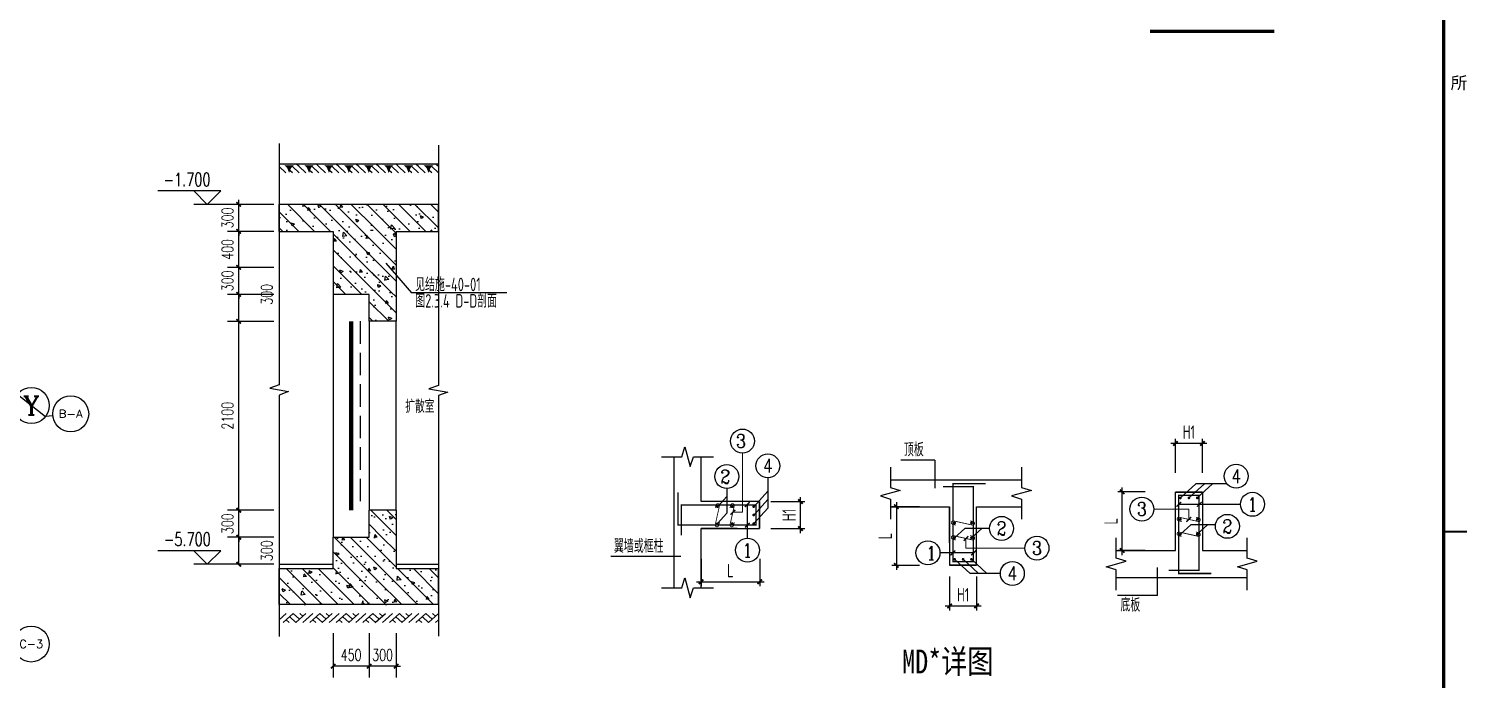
# Model space of a CAD drawing. Extents: x 37906 to 290206, y -18154 to 41246.
# Drawn here: x 186570 to 202470, y 23562 to 30798 of the extents above; entities that cross this region are included whole.
import ezdxf
from ezdxf.enums import TextEntityAlignment as Align

# ---------------------------------------------------------------- set-up
doc = ezdxf.new("R2010")
doc.units = 0
doc.header["$LTSCALE"] = 1000
doc.header["$MEASUREMENT"] = 0
doc.linetypes.add('__DASH', pattern=[0.35, 0.25, -0.1])
doc.linetypes.add('DASH', pattern=[0.35, 0.25, -0.1])
for name, color, linetype, lineweight in [('3E柱编号', 7, 'Continuous', 13), ('REINL', 1, 'Continuous', 0), ('RF-WZ', 110, 'Continuous', 0)]:
    doc.layers.add(name, color=color, linetype=linetype, lineweight=lineweight)
for name, color, linetype in [('AXIS', 3, 'Continuous'), ('AXIS_TEXT', 7, 'Continuous'), ('DIM', 3, 'Continuous'), ('DIM_SYMB', 3, 'Continuous'), ('ECA_TK', 7, 'Continuous'), ('PUB_DIM', 3, 'Continuous'), ('PUB_HATCH', 8, 'Continuous'), ('PUB_TEXT', 7, 'Continuous'), ('REIN', 1, 'Continuous'), ('RF-M', 7, 'Continuous'), ('RF-QT', 30, 'Continuous'), ('RF-TC', 8, 'Continuous'), ('SURFACE', 6, 'Continuous'), ('TEXT', 7, 'Continuous'), ('tk', 7, 'Continuous'), ('WALL', 9, 'Continuous'), ('可见线', 7, 'Continuous')]:
    doc.layers.add(name, color=color, linetype=linetype)
doc.styles.add('_TCH_AXIS', font='COMPLEX', dxfattribs={"bigfont": 'GBCBIG'})
doc.styles.add('_TCH_DIM', font='SIMPLEX', dxfattribs={"bigfont": 'GBCBIG'})
doc.styles.add('_TCH_DIM_T3', font='SIMPLEX', dxfattribs={"width": 0.705882, "bigfont": 'GBCBIG'})
doc.styles.add('COMPLEX', font='COMPLEX.shx', dxfattribs={"width": 0.65})
doc.styles.add('KING-1', font='GBENOR', dxfattribs={"bigfont": 'GBCBIG'})
doc.styles.add('SUNTXT', font='', dxfattribs={"width": 0.8, "height": 3})
doc.styles.add('TSSD_Dimension', font='tssdeng.shx', dxfattribs={"width": 0.7, "bigfont": 'hztxt.shx'})
doc.styles.add('TSSD_Label', font='tssdeng2.shx', dxfattribs={"width": 0.7, "bigfont": 'tssdchn.shx'})
doc.styles.add('TSSD_Rein', font='tssdeng2.shx', dxfattribs={"width": 0.7, "bigfont": 'tssdchn.shx'})
doc.styles.add('TYDG_01', font='', dxfattribs={"width": 0.8})
doc.styles.get('SUNTXT').set_extended_font_data('SimSun')
doc.styles.get('TYDG_01').set_extended_font_data('SimSun')
doc.dimstyles.new('_TCH_ARCH&&50', dxfattribs={"dimtxt": 127.5, "dimasz": 50, "dimexe": 125, "dimexo": 150, "dimgap": 61.25, "dimtad": 1, "dimdec": 0, "dimrnd": 5, "dimzin": 0, "dimdsep": 46, "dimtxsty": '_TCH_DIM_T3', "dimblk": 'ARCHTICK', "dimcen": 0.09, "dimclrt": 7, "dimazin": 2, "dimtfac": 1, "dimtdec": 0, "dimtix": 1, "dimtmove": 2, "dimatfit": 3, "dimfxl": 1, "dimtolj": 1, "dimtzin": 0, "dimarcsym": 0})
doc.dimstyles.new('TSSD_50_50', dxfattribs={"dimtxt": 150, "dimasz": 50, "dimexe": 50, "dimexo": 125, "dimgap": 50, "dimtad": 1, "dimdec": 0, "dimzin": 0, "dimdsep": 46, "dimtxsty": 'TSSD_Dimension', "dimblk": 'ARCHTICK', "dimblk1": 'ARCHTICK', "dimblk2": 'ARCHTICK', "dimcen": 0, "dimdle": 50, "dimclrt": 7, "dimadec": 0, "dimazin": 0, "dimtfac": 1, "dimtdec": 0, "dimtix": 1, "dimtmove": 2, "dimatfit": 3, "dimfxl": 1, "dimtolj": 1, "dimtzin": 0, "dimarcsym": 0})
pattern_1 = [(135, (2044702.14, -37604.78), (88.388348, 88.388348), []), (130, (2044702.14, -37604.78), (-358.63009, -31.376067), [37.5, -412.5]), (185, (2044702.14, -37604.8), (69.37567, 376.09607), [30, -330]), (79.5486, (2044672.26, -37607.4), (-289.25469, 344.71977), [31.870095, -350.571056]), (133.8158, (2044702.14, -37504.8), (-533.62052, -82.75951), [56.25, -618.75]), (83.3644, (2044657.7, -37511.7), (-467.33135, 487.05894), [47.80514, -525.8565]), (188.8158, (2044702.14, -37504.8), (-467.33097, 487.0593), [45, -495]), (159, (2044652.14, -37529.78), (-298.453526, -201.309445), [37.5, -412.5]), (214, (2044652.14, -37529.8), (-121.657666, 362.57502), [30, -330]), (108.5486, (2044627.27, -37546.56), (-420.111314, 161.26525), [31.870095, -350.571056]), (142.5, (2044702.14, -37604.78), (-6.079928, 166.446927), [0, -326, 0, -335, 0, -331.25]), (172.5, (2044702.14, -37604.78), (-131.534769, 197.205856), [0, -191, 0, -318.5, 0, -126.25]), (212.5, (2044813.64, -37604.78), (-266.911218, -11.277436), [0, -125, 0, -390, 0, -517.5]), (222.5, (2044863.64, -37604.78), (-291.593085, 50.05249), [0, -162.5, 0, -259, 0, -367.5])]

# ---------------------------------------------------------------- blocks, each defined once
blk = doc.blocks.new('10B_A1E图框')
blk.add_line((765, 184), (765, 584))
blk.add_line((765, 184), (765, 584))
blk.add_line((765, 184), (765, 584))
at = {"layer": 'ECA_TK'}
for points, const_width in [([(765, 10), (765, 584)], 0.8), ([(765, 273.16), (831, 273.16)], 0.5)]:
    blk.add_lwpolyline(points, dxfattribs=dict(at, const_width=const_width))
at = {"layer": 'ECA_TK', "style": 'SUNTXT'}
blk.add_text('所有设计变更须征得设计师同意。', height=2.73, dxfattribs=at).set_placement((766.54, 371.62))
blk = doc.blocks.new('_ArchTick')
at = {"color": 0, "linetype": 'ByBlock', "const_width": 0.4}
blk.add_lwpolyline([(-0.5, -0.5), (0.5, 0.5)], dxfattribs=at)
blk = doc.blocks.new('*D218')
at = {"layer": 'Defpoints', "color": 0, "linetype": 'ByBlock'}
for p in [(188907, 28843), (189446, 28843), (189446, 28543)]:
    blk.add_point(p, dxfattribs=at)
at = {"layer": 'PUB_DIM', "color": 0, "linetype": 'ByBlock', "lineweight": -2}
for p, q in [((189296, 28843), (188782, 28843)), ((188907, 28843), (188907, 28893)), ((188907, 28543), (188907, 28843)), ((189296, 28543), (188782, 28543)), ((188907, 28543), (188907, 28493))]:
    blk.add_line(p, q, dxfattribs=at)
at = {"layer": 'PUB_DIM', "color": 0, "linetype": 'ByBlock', "lineweight": -2, "xscale": 50, "yscale": 50, "zscale": 50}
for p, rotation in [((188907, 28843), 270), ((188907, 28543), 90)]:
    blk.add_blockref('_ArchTick', p, dxfattribs=dict(at, rotation=rotation))
at = {"layer": 'PUB_DIM', "color": 7, "linetype": 'ByBlock', "insert": (188782, 28693), "char_height": 127.5, "attachment_point": 5, "rotation": 90, "style": '_TCH_DIM_T3'}
blk.add_mtext('\\A1;300', dxfattribs=at)
blk = doc.blocks.new('*D219')
at = {"layer": 'Defpoints', "color": 0, "linetype": 'ByBlock'}
for p in [(188907, 28543), (189446, 28543), (189446, 28143)]:
    blk.add_point(p, dxfattribs=at)
at = {"layer": 'PUB_DIM', "color": 0, "linetype": 'ByBlock', "lineweight": -2}
for p, q in [((189296, 28543), (188782, 28543)), ((188907, 28143), (188907, 28543)), ((189296, 28143), (188782, 28143))]:
    blk.add_line(p, q, dxfattribs=at)
at = {"layer": 'PUB_DIM', "color": 0, "linetype": 'ByBlock', "lineweight": -2, "xscale": 50, "yscale": 50, "zscale": 50}
for p, rotation in [((188907, 28543), 90), ((188907, 28143), 270)]:
    blk.add_blockref('_ArchTick', p, dxfattribs=dict(at, rotation=rotation))
at = {"layer": 'PUB_DIM', "color": 7, "linetype": 'ByBlock', "insert": (188782, 28343), "char_height": 127.5, "attachment_point": 5, "rotation": 90, "style": '_TCH_DIM_T3'}
blk.add_mtext('\\A1;400', dxfattribs=at)
blk = doc.blocks.new('*D220')
at = {"layer": 'Defpoints', "color": 0, "linetype": 'ByBlock'}
for p in [(188907, 28143), (189446, 28143), (189446, 27843)]:
    blk.add_point(p, dxfattribs=at)
at = {"layer": 'PUB_DIM', "color": 0, "linetype": 'ByBlock', "lineweight": -2}
for p, q in [((189296, 28143), (188782, 28143)), ((188907, 28143), (188907, 28193)), ((188907, 27843), (188907, 28143)), ((189296, 27843), (188782, 27843)), ((188907, 27843), (188907, 27793))]:
    blk.add_line(p, q, dxfattribs=at)
at = {"layer": 'PUB_DIM', "color": 0, "linetype": 'ByBlock', "lineweight": -2, "xscale": 50, "yscale": 50, "zscale": 50}
for p, rotation in [((188907, 28143), 270), ((188907, 27843), 90)]:
    blk.add_blockref('_ArchTick', p, dxfattribs=dict(at, rotation=rotation))
at = {"layer": 'PUB_DIM', "color": 7, "linetype": 'ByBlock', "insert": (188782, 27993), "char_height": 127.5, "attachment_point": 5, "rotation": 90, "style": '_TCH_DIM_T3'}
blk.add_mtext('\\A1;300', dxfattribs=at)
blk = doc.blocks.new('*D221')
at = {"layer": 'Defpoints', "color": 0, "linetype": 'ByBlock'}
for p in [(188907, 27843), (189446, 27843), (189446, 27543)]:
    blk.add_point(p, dxfattribs=at)
at = {"layer": 'PUB_DIM', "color": 0, "linetype": 'ByBlock', "lineweight": -2}
for p, q in [((189296, 27843), (188782, 27843)), ((188907, 27543), (188907, 27843)), ((189296, 27543), (188782, 27543))]:
    blk.add_line(p, q, dxfattribs=at)
at = {"layer": 'PUB_DIM', "color": 0, "linetype": 'ByBlock', "lineweight": -2, "xscale": 50, "yscale": 50, "zscale": 50}
for p, rotation in [((188907, 27843), 90), ((188907, 27543), 270)]:
    blk.add_blockref('_ArchTick', p, dxfattribs=dict(at, rotation=rotation))
at = {"layer": 'PUB_DIM', "color": 7, "linetype": 'ByBlock', "insert": (189219, 27843), "char_height": 127.5, "attachment_point": 5, "rotation": 90, "style": '_TCH_DIM_T3'}
blk.add_mtext('\\A1;300', dxfattribs=at)
blk = doc.blocks.new('*D222')
at = {"layer": 'Defpoints', "color": 0, "linetype": 'ByBlock'}
for p in [(188907, 27543), (189446, 27543), (189446, 25443)]:
    blk.add_point(p, dxfattribs=at)
at = {"layer": 'PUB_DIM', "color": 0, "linetype": 'ByBlock', "lineweight": -2}
for p, q in [((189296, 27543), (188782, 27543)), ((188907, 25443), (188907, 27543)), ((189296, 25443), (188782, 25443))]:
    blk.add_line(p, q, dxfattribs=at)
at = {"layer": 'PUB_DIM', "color": 0, "linetype": 'ByBlock', "lineweight": -2, "xscale": 50, "yscale": 50, "zscale": 50}
for p, rotation in [((188907, 27543), 90), ((188907, 25443), 270)]:
    blk.add_blockref('_ArchTick', p, dxfattribs=dict(at, rotation=rotation))
at = {"layer": 'PUB_DIM', "color": 7, "linetype": 'ByBlock', "insert": (188782, 26493), "char_height": 127.5, "attachment_point": 5, "rotation": 90, "style": '_TCH_DIM_T3'}
blk.add_mtext('\\A1;2100', dxfattribs=at)
blk = doc.blocks.new('*D223')
at = {"layer": 'Defpoints', "color": 0, "linetype": 'ByBlock'}
for p in [(188907, 25443), (189446, 25443), (189446, 25143)]:
    blk.add_point(p, dxfattribs=at)
at = {"layer": 'PUB_DIM', "color": 0, "linetype": 'ByBlock', "lineweight": -2}
for p, q in [((189296, 25443), (188782, 25443)), ((188907, 25443), (188907, 25493)), ((188907, 25143), (188907, 25443)), ((189296, 25143), (188782, 25143)), ((188907, 25143), (188907, 25093))]:
    blk.add_line(p, q, dxfattribs=at)
at = {"layer": 'PUB_DIM', "color": 0, "linetype": 'ByBlock', "lineweight": -2, "xscale": 50, "yscale": 50, "zscale": 50}
for p, rotation in [((188907, 25443), 270), ((188907, 25143), 90)]:
    blk.add_blockref('_ArchTick', p, dxfattribs=dict(at, rotation=rotation))
at = {"layer": 'PUB_DIM', "color": 7, "linetype": 'ByBlock', "insert": (188782, 25293), "char_height": 127.5, "attachment_point": 5, "rotation": 90, "style": '_TCH_DIM_T3'}
blk.add_mtext('\\A1;300', dxfattribs=at)
blk = doc.blocks.new('*D224')
at = {"layer": 'Defpoints', "color": 0, "linetype": 'ByBlock'}
for p in [(188907, 25143), (189446, 25143), (189446, 24843)]:
    blk.add_point(p, dxfattribs=at)
at = {"layer": 'PUB_DIM', "color": 0, "linetype": 'ByBlock', "lineweight": -2}
for p, q in [((189296, 25143), (188782, 25143)), ((188907, 24843), (188907, 25143)), ((189296, 24843), (188782, 24843))]:
    blk.add_line(p, q, dxfattribs=at)
at = {"layer": 'PUB_DIM', "color": 0, "linetype": 'ByBlock', "lineweight": -2, "xscale": 50, "yscale": 50, "zscale": 50}
for p, rotation in [((188907, 25143), 90), ((188907, 24843), 270)]:
    blk.add_blockref('_ArchTick', p, dxfattribs=dict(at, rotation=rotation))
at = {"layer": 'PUB_DIM', "color": 7, "linetype": 'ByBlock', "insert": (189219, 24993), "char_height": 127.5, "attachment_point": 5, "rotation": 90, "style": '_TCH_DIM_T3'}
blk.add_mtext('\\A1;300', dxfattribs=at)
blk = doc.blocks.new('*D225')
at = {"layer": 'Defpoints', "color": 0}
for p in [(189957, 24227), (190357, 24227), (189957, 23709)]:
    blk.add_point(p, dxfattribs=at)
at = {"layer": 'PUB_DIM', "color": 0, "lineweight": -2}
for p, q in [((189957, 24077), (189957, 23584)), ((190357, 24077), (190357, 23584)), ((190357, 23709), (189957, 23709))]:
    blk.add_line(p, q, dxfattribs=at)
at = {"layer": 'PUB_DIM', "color": 0, "lineweight": -2, "xscale": 50, "yscale": 50, "zscale": 50}
for p, rotation in [((189957, 23709), 180.0000000002168), ((190357, 23709), 2.167865886804065e-10)]:
    blk.add_blockref('_ArchTick', p, dxfattribs=dict(at, rotation=rotation))
at = {"layer": 'PUB_DIM', "color": 7, "insert": (190157, 23834), "char_height": 127.5, "attachment_point": 5, "style": '_TCH_DIM_T3'}
blk.add_mtext('\\A1;450', dxfattribs=at)
blk = doc.blocks.new('*D226')
at = {"layer": 'Defpoints', "color": 0}
for p in [(190357, 24227), (190657, 24227), (190357, 23709)]:
    blk.add_point(p, dxfattribs=at)
at = {"layer": 'PUB_DIM', "color": 0, "lineweight": -2}
for p, q in [((190357, 24077), (190357, 23584)), ((190657, 24077), (190657, 23584)), ((190357, 23709), (190307, 23709)), ((190657, 23709), (190357, 23709)), ((190657, 23709), (190707, 23709))]:
    blk.add_line(p, q, dxfattribs=at)
at = {"layer": 'PUB_DIM', "color": 0, "lineweight": -2, "xscale": 50, "yscale": 50, "zscale": 50}
for p, rotation in [((190357, 23709), 2.167866070885533e-10), ((190657, 23709), 180.0000000002168)]:
    blk.add_blockref('_ArchTick', p, dxfattribs=dict(at, rotation=rotation))
at = {"layer": 'PUB_DIM', "color": 7, "insert": (190507, 23834), "char_height": 127.5, "attachment_point": 5, "style": '_TCH_DIM_T3'}
blk.add_mtext('\\A1;300', dxfattribs=at)
blk = doc.blocks.new('_AXISO')
blk.add_circle((0, 0), 0.5)
at = {"layer": 'AXIS_TEXT', "style": 'COMPLEX', "width": 1.041667}
blk.add_attdef('A', text='', height=0.56, dxfattribs=at).set_placement((-0.25, -0.28), (0.25, -0.28), align=Align.FIT)
blk = doc.blocks.new('$LinePat$素土夯实')
at = {"color": 0}
for p, q in [((0, -210), (210, 0)), ((120, -300), (420, 0)), ((420, 0), (608, -188)), ((495, -300), (795, 0)), ((615, 0), (705, -90)), ((210, -210), (300, -300)), ((315, -105), (502, -293)), ((705, -300), (795, -210))]:
    blk.add_line(p, q, dxfattribs=at)
blk = doc.blocks.new('$LinePat$自然土壤')
at = {"color": 0}
for p, q in [((0, -90), (71, -19)), ((0, -300), (211, -89)), ((210, -300), (286, -224)), ((420, -300), (630, -90))]:
    blk.add_line(p, q, dxfattribs=at)
for points in [[(0, 0), (630, 0), (168, -45), (462, -45)], [(168, -45), (462, -45), (252, -132), (378, -132)], [(252, -132), (378, -132), (315, -300)]]:
    blk.add_solid(points, dxfattribs=at)
blk = doc.blocks.new('*D1207')
at = {"layer": 'Defpoints', "color": 0}
for p in [(198731, 25647), (199113, 25647), (199113, 24995)]:
    blk.add_point(p, dxfattribs=at)
at = {"layer": 'DIM', "color": 0, "lineweight": -2}
for p, q in [((198988, 25647), (198681, 25647)), ((198731, 24945), (198731, 25697)), ((198988, 24995), (198681, 24995))]:
    blk.add_line(p, q, dxfattribs=at)
at = {"layer": 'DIM', "color": 0, "lineweight": -2, "xscale": 50, "yscale": 50, "zscale": 50}
for p, rotation in [((198731, 25647), 90), ((198731, 24995), 270)]:
    blk.add_blockref('_ArchTick', p, dxfattribs=dict(at, rotation=rotation))
at = {"layer": 'DIM', "color": 7, "insert": (198606, 25321), "char_height": 150, "attachment_point": 5, "rotation": 90, "style": 'TSSD_Dimension'}
blk.add_mtext('\\A1;L', dxfattribs=at)
blk = doc.blocks.new('*D1208')
at = {"layer": 'Defpoints', "color": 0}
for p in [(199323, 26186), (199323, 25732), (199623, 25732)]:
    blk.add_point(p, dxfattribs=at)
at = {"layer": 'DIM', "color": 0, "lineweight": -2}
for p, q in [((199323, 25857), (199323, 26236)), ((199623, 25857), (199623, 26236)), ((199673, 26186), (199273, 26186))]:
    blk.add_line(p, q, dxfattribs=at)
at = {"layer": 'DIM', "color": 0, "lineweight": -2, "xscale": 50, "yscale": 50, "zscale": 50, "rotation": 180}
blk.add_blockref('_ArchTick', (199323, 26186), dxfattribs=at)
at = {"layer": 'DIM', "color": 0, "lineweight": -2, "xscale": 50, "yscale": 50, "zscale": 50}
blk.add_blockref('_ArchTick', (199623, 26186), dxfattribs=at)
at = {"layer": 'DIM', "color": 7, "insert": (199473, 26311), "char_height": 150, "attachment_point": 5, "style": 'TSSD_Dimension'}
blk.add_mtext('\\A1;H1', dxfattribs=at)
blk = doc.blocks.new('*D1209')
at = {"layer": 'Defpoints', "color": 0, "linetype": 'Continuous'}
for p in [(194048, 25029), (194700, 25029), (194700, 24647)]:
    blk.add_point(p, dxfattribs=at)
at = {"layer": 'PUB_DIM', "color": 0, "linetype": 'Continuous', "lineweight": -2}
for p, q in [((194048, 24904), (194048, 24597)), ((194700, 24904), (194700, 24597)), ((193998, 24647), (194750, 24647))]:
    blk.add_line(p, q, dxfattribs=at)
at = {"layer": 'PUB_DIM', "color": 0, "linetype": 'Continuous', "lineweight": -2, "xscale": 50, "yscale": 50, "zscale": 50, "rotation": 180}
blk.add_blockref('_ArchTick', (194048, 24647), dxfattribs=at)
at = {"layer": 'PUB_DIM', "color": 0, "linetype": 'Continuous', "lineweight": -2, "xscale": 50, "yscale": 50, "zscale": 50}
blk.add_blockref('_ArchTick', (194700, 24647), dxfattribs=at)
at = {"layer": 'PUB_DIM', "color": 7, "linetype": 'Continuous', "insert": (194374, 24772), "char_height": 150, "attachment_point": 5, "style": 'TSSD_Dimension'}
blk.add_mtext('\\A1;L', dxfattribs=at)
blk = doc.blocks.new('*D1210')
at = {"layer": 'Defpoints', "color": 0}
for p in [(194698, 25539), (194698, 25239), (195152, 25239)]:
    blk.add_point(p, dxfattribs=at)
at = {"layer": 'DIM', "color": 0, "lineweight": -2}
for p, q in [((194823, 25539), (195202, 25539)), ((195152, 25589), (195152, 25189)), ((194823, 25239), (195202, 25239))]:
    blk.add_line(p, q, dxfattribs=at)
at = {"layer": 'DIM', "color": 0, "lineweight": -2, "xscale": 50, "yscale": 50, "zscale": 50}
for p, rotation in [((195152, 25539), 90), ((195152, 25239), 270)]:
    blk.add_blockref('_ArchTick', p, dxfattribs=dict(at, rotation=rotation))
at = {"layer": 'DIM', "color": 7, "insert": (195027, 25389), "char_height": 150, "attachment_point": 5, "rotation": 90, "style": 'TSSD_Dimension'}
blk.add_mtext('\\A1;H1', dxfattribs=at)
blk = doc.blocks.new('*D1211')
at = {"layer": 'Defpoints', "color": 0, "linetype": 'Continuous'}
for p in [(196602, 25482), (196220, 24830), (196602, 24830)]:
    blk.add_point(p, dxfattribs=at)
at = {"layer": 'PUB_DIM', "color": 0, "linetype": 'Continuous', "lineweight": -2}
for p, q in [((196477, 25482), (196170, 25482)), ((196220, 25532), (196220, 24780)), ((196477, 24830), (196170, 24830))]:
    blk.add_line(p, q, dxfattribs=at)
at = {"layer": 'PUB_DIM', "color": 0, "linetype": 'Continuous', "lineweight": -2, "xscale": 50, "yscale": 50, "zscale": 50}
for p, rotation in [((196220, 25482), 90), ((196220, 24830), 270)]:
    blk.add_blockref('_ArchTick', p, dxfattribs=dict(at, rotation=rotation))
at = {"layer": 'PUB_DIM', "color": 7, "linetype": 'Continuous', "insert": (196095, 25156), "char_height": 150, "attachment_point": 5, "rotation": 90, "style": 'TSSD_Dimension'}
blk.add_mtext('\\A1;L', dxfattribs=at)
blk = doc.blocks.new('*D1212')
at = {"layer": 'Defpoints', "color": 0}
for p in [(196812, 24832), (197112, 24832), (196812, 24378)]:
    blk.add_point(p, dxfattribs=at)
at = {"layer": 'DIM', "color": 0, "lineweight": -2}
for p, q in [((196812, 24707), (196812, 24328)), ((197112, 24707), (197112, 24328)), ((197162, 24378), (196762, 24378))]:
    blk.add_line(p, q, dxfattribs=at)
at = {"layer": 'DIM', "color": 0, "lineweight": -2, "xscale": 50, "yscale": 50, "zscale": 50, "rotation": 180}
blk.add_blockref('_ArchTick', (196812, 24378), dxfattribs=at)
at = {"layer": 'DIM', "color": 0, "lineweight": -2, "xscale": 50, "yscale": 50, "zscale": 50}
blk.add_blockref('_ArchTick', (197112, 24378), dxfattribs=at)
at = {"layer": 'DIM', "color": 7, "insert": (196962, 24503), "char_height": 150, "attachment_point": 5, "style": 'TSSD_Dimension'}
blk.add_mtext('\\A1;H1', dxfattribs=at)

msp = doc.modelspace()

# ---------------------------------------------------------------- hatches: boundary and pattern name
at = {"layer": 'PUB_HATCH'}
h = msp.add_hatch(dxfattribs=at)
h.set_pattern_fill('钢筋混凝土', color=256, scale=50, style=0)
h.set_pattern_definition(pattern_1)
h.paths.add_polyline_path([(189356.6, 28843.3), (190656.6, 28843.3), (190556.6, 28643.3), (190356.6, 28543.3), (189356.6, 28543.3)])
h = msp.add_hatch(dxfattribs=at)
h.set_pattern_fill('钢筋混凝土', color=256, scale=50, style=0)
h.set_pattern_definition(pattern_1)
h.paths.add_polyline_path([(190556.6, 28643.3), (190656.6, 28843.3), (191127.7, 28843.3), (191127.7, 28543.3), (190656.6, 28543.3)])
h = msp.add_hatch(dxfattribs=at)
h.set_pattern_fill('钢筋混凝土', color=256, scale=50, style=0)
h.set_pattern_definition(pattern_1)
h.paths.add_polyline_path([(190456.6, 27943.3), (190356.6, 28143.3), (190356.6, 28543.3), (190556.6, 28643.3), (190656.6, 28543.3), (190656.6, 27843.3)])
h = msp.add_hatch(dxfattribs=at)
h.set_pattern_fill('钢筋混凝土', color=256, scale=50, style=0)
h.set_pattern_definition(pattern_1)
h.paths.add_polyline_path([(190456.6, 27943.3), (190356.6, 27843.3), (189956.6, 27843.3), (189956.6, 28543.3), (190156.6, 28571.8), (190356.6, 28564.8)])
h = msp.add_hatch(dxfattribs=at)
h.set_pattern_fill('钢筋混凝土', color=256, scale=50, style=0)
h.set_pattern_definition(pattern_1)
h.paths.add_polyline_path([(190356.6, 27543.3), (190356.6, 27843.3), (190456.6, 27943.3), (190656.6, 27843.3), (190656.6, 27543.3)])
h = msp.add_hatch(dxfattribs=at)
h.set_pattern_fill('钢筋混凝土', color=256, scale=50, style=0)
h.set_pattern_definition(pattern_1)
h.paths.add_polyline_path([(190656.6, 25143.3), (190356.6, 25143.3), (190356.6, 25443.3), (190656.6, 25443.3)])
h = msp.add_hatch(dxfattribs=at)
h.set_pattern_fill('钢筋混凝土', color=256, scale=50, style=0)
h.set_pattern_definition(pattern_1)
h.paths.add_polyline_path([(190423.3, 24660), (189956.6, 24793.3), (189956.6, 25143.3), (190656.6, 25143.3), (190656.6, 24793.3)])
h = msp.add_hatch(dxfattribs=at)
h.set_pattern_fill('钢筋混凝土', color=256, scale=50, style=0)
h.set_pattern_definition(pattern_1)
h.paths.add_polyline_path([(189356.6, 24793.3), (189956.6, 24793.3), (190423.3, 24660), (190656.6, 24393.3), (189356.6, 24393.3)])
h = msp.add_hatch(dxfattribs=at)
h.set_pattern_fill('钢筋混凝土', color=256, scale=50, style=0)
h.set_pattern_definition(pattern_1)
h.paths.add_polyline_path([(190423.3, 24660), (190656.6, 24793.3), (191127.7, 24793.3), (191127.7, 24393.3), (190656.6, 24393.3)])

# ---------------------------------------------------------------- linework, layer by layer
at = {"color": 0, "const_width": 15}
for points in [[(194428, 25447.3), (194374.9, 25394.2)], [(194588.6, 25532.1), (194535.6, 25479.1)], [(199387.3, 25535.2), (199334.2, 25482.2)], [(199615.9, 25535.2), (199562.8, 25482.2)], [(194588.6, 25303.5), (194535.6, 25250.5)], [(199498.2, 25367.2), (199445.2, 25314.2)], [(196967.1, 25102.4), (197020.1, 25155.5)], [(196876.4, 24994.8), (196823.3, 24941.8)], [(197105, 24994.8), (197051.9, 24941.8)]]:
    msp.add_lwpolyline(points, dxfattribs=at)
at = {"layer": '3E柱编号'}
for p, q in [((194508.7, 25420.7), (194508.7, 26077)), ((199471.7, 25455.2), (199083, 25455.2)), ((199471.7, 25340.7), (199471.7, 25455.2)), ((194401.5, 25420.7), (194508.7, 25420.7)), ((196993.6, 25129), (196993.6, 25021.8)), ((196993.6, 25021.8), (197649.9, 25021.8))]:
    msp.add_line(p, q, dxfattribs=at)
at = {"layer": 'AXIS'}
for p in [(185149.2, 27763.9), (186839.6, 26492.6)]:
    msp.add_line(p, (186757.3, 26483.3), dxfattribs=at)
at = {"layer": 'DIM'}
for centre in [(194508.7, 26211.8), (194334.3, 25817.2), (194790.4, 25936.7), (199998.7, 25821.2), (200179.7, 25508.7), (198949.7, 25455.2), (197390, 25240.8), (199900.9, 25263.9), (194564.6, 24998.5), (197783.2, 25021.8), (196571.4, 24968.3), (197509.6, 24740.1)]:
    msp.add_circle(centre, 133.3, dxfattribs=at)
at = {"layer": 'DIM_SYMB'}
for p, q in [((196648.7, 26000.7), (196270.2, 26000.7)), ((196648.7, 26000.7), (196648.7, 25687.5)), ((193824.7, 24928.4), (193045.8, 24928.4)), ((199125.1, 24493.5), (199125.1, 24806.7)), ((199125.1, 24493.5), (198678.1, 24493.5))]:
    msp.add_line(p, q, dxfattribs=at)
at = {"layer": 'DIM_SYMB', "lineweight": -3, "const_width": 35}
msp.add_lwpolyline([(199040.8, 30767.2), (200422.2, 30767.2)], dxfattribs=at)
at = {"layer": 'DIM_SYMB'}
for points in [[(189356.6, 29521), (189356.6, 26836.6), (189251.6, 26798.3), (189461.6, 26761.3), (189356.6, 26724.1), (189356.6, 24039.6)], [(191127.7, 29503.6), (191127.7, 26829.6), (191022.7, 26791.4), (191232.7, 26754.4), (191127.7, 26717.1), (191127.7, 24043.1)], [(193608.2, 26038), (193833.2, 26038), (193868.2, 26148), (193928.2, 25928), (193963.2, 26038), (194188.2, 26038)], [(196153, 25922.2), (196153, 25697.2), (196263, 25662.2), (196043, 25602.2), (196153, 25567.2), (196153, 25342.2)], [(197610.8, 25922.2), (197610.8, 25697.2), (197720.8, 25662.2), (197500.8, 25602.2), (197610.8, 25567.2), (197610.8, 25342.2)], [(198663.9, 24554.8), (198663.9, 24779.8), (198553.9, 24814.8), (198773.9, 24874.8), (198663.9, 24909.8), (198663.9, 25134.8)], [(200121.7, 24554.8), (200121.7, 24779.8), (200011.7, 24814.8), (200231.7, 24874.8), (200121.7, 24909.8), (200121.7, 25134.8)], [(193608.2, 24580.2), (193833.2, 24580.2), (193868.2, 24690.2), (193928.2, 24470.2), (193963.2, 24580.2), (194188.2, 24580.2)]]:
    msp.add_lwpolyline(points, dxfattribs=at)
at = {"layer": 'PUB_DIM'}
for p, q in [((188706.8, 28993.3), (188006.8, 28993.3)), ((188556.8, 28843.3), (188406.8, 28993.3)), ((188556.8, 28843.3), (188706.8, 28993.3)), ((188906.8, 28843.3), (188406.8, 28843.3)), ((188706.8, 24993.3), (188006.8, 24993.3)), ((188556.8, 24843.3), (188406.8, 24993.3)), ((188556.8, 24843.3), (188706.8, 24993.3)), ((188906.8, 24843.3), (188406.8, 24843.3))]:
    msp.add_line(p, q, dxfattribs=at)
at = {"layer": 'REIN', "const_width": 15}
for points in [[(193792.8, 25640.4), (193792.8, 25277), (194660.7, 25277), (194660.7, 25502), (193827.2, 25502), (193827.2, 25164)], [(197213.3, 25737.6), (196849.8, 25737.6), (196849.8, 24869.7), (197074.8, 24869.7), (197074.8, 25703.2), (196736.9, 25703.2)], [(199724.2, 24739.4), (199360.7, 24739.4), (199360.7, 25607.3), (199585.7, 25607.3), (199585.7, 24773.7), (199247.8, 24773.7)]]:
    msp.add_lwpolyline(points, dxfattribs=at)
at = {"layer": 'REIN', "ltscale": 0.5, "const_width": 15}
for points in [[(194222.1, 25481.7, -1), (194237.1, 25481.7, -1)], [(194386.8, 25481.7, -1), (194401.8, 25481.7, -1)], [(194625.8, 25481.7, -1), (194640.8, 25481.7, -1)], [(199378.4, 25572.3, 1), (199378.4, 25587.3, 1)], [(199473.2, 25572.3, 1), (199473.2, 25587.3, 1)], [(199565.5, 25572.3, 1), (199565.5, 25587.3, 1)], [(194222.1, 25294.6, -1), (194237.1, 25294.6, -1)], [(194386.8, 25294.6, -1), (194401.8, 25294.6, -1)], [(194625.8, 25389.5, -1), (194640.8, 25389.5, -1)], [(194625.8, 25294.6, -1), (194640.8, 25294.6, -1)], [(196867.5, 25308.3, -1), (196867.5, 25293.3, -1)], [(197054.6, 25308.3, -1), (197054.6, 25293.3, -1)], [(199378.4, 25333.3, 1), (199378.4, 25348.3, 1)], [(199565.5, 25333.3, 1), (199565.5, 25348.3, 1)], [(196867.5, 25143.6, -1), (196867.5, 25128.6, -1)], [(197054.6, 25143.6, -1), (197054.6, 25128.6, -1)], [(199378.4, 25168.7, 1), (199378.4, 25183.7, 1)], [(199565.5, 25168.7, 1), (199565.5, 25183.7, 1)], [(196867.5, 24904.6, -1), (196867.5, 24889.6, -1)], [(196962.3, 24904.6, -1), (196962.3, 24889.6, -1)], [(197054.6, 24904.6, -1), (197054.6, 24889.6, -1)]]:
    msp.add_lwpolyline(points, format="xyb", close=True, dxfattribs=at)
at = {"layer": 'REIN', "linetype": 'DASH', "ltscale": 0.5, "const_width": 10}
for points in [[(194370, 25467.2), (194379.5, 25501.9, -0.9739328), (194417.4, 25492.5), (194371, 25283.4, 1.0267649), (194408.8, 25274), (194418.4, 25308.7)], [(197040, 25160.4), (197074.7, 25150.9, -0.9739328), (197065.4, 25113), (196856.2, 25159.5, 1.0267649), (196846.9, 25121.6), (196881.6, 25112)], [(199550.9, 25200.5), (199585.6, 25190.9, -0.9739328), (199576.3, 25153.1), (199367.1, 25199.5, 1.0267649), (199357.8, 25161.6), (199392.5, 25152.1)]]:
    msp.add_lwpolyline(points, format="xyb", dxfattribs=at)
at = {"layer": 'REINL', "const_width": 9}
for points in [[(194205.3, 25467.2), (194214.9, 25501.9, -0.9739328), (194252.7, 25492.5), (194206.3, 25283.4, 1.0267649), (194244.1, 25274), (194253.7, 25308.7)], [(197040, 25325.1), (197074.7, 25315.6, -0.9739328), (197065.4, 25277.7), (196856.2, 25324.1, 1.0267649), (196846.9, 25286.3), (196881.6, 25276.7)], [(199550.9, 25365.2), (199585.6, 25355.6, -0.9739328), (199576.3, 25317.7), (199367.1, 25364.2, 1.0267649), (199357.8, 25326.3), (199392.5, 25316.8)]]:
    msp.add_lwpolyline(points, format="xyb", dxfattribs=at)
at = {"layer": 'RF-M', "linetype": '__DASH'}
msp.add_line((190256.6, 27543.3), (190256.6, 25443.3), dxfattribs=at)
at = {"layer": 'RF-M'}
for p, q in [((190356.6, 27543.3), (190356.6, 25443.3)), ((190656.6, 25443.3), (190656.6, 27543.3))]:
    msp.add_line(p, q, dxfattribs=at)
at = {"layer": 'RF-M', "const_width": 50}
msp.add_lwpolyline([(190156.6, 27543.3), (190156.6, 25443.3)], dxfattribs=at)
at = {"layer": 'RF-QT'}
for p, q in [((189356.6, 28543.3), (189356.6, 28843.3)), ((191127.7, 28843.3), (189356.6, 28843.3)), ((191127.7, 28543.3), (191127.7, 28843.3)), ((189356.6, 28543.3), (189956.6, 28543.3)), ((189956.6, 28543.3), (189956.6, 27843.3)), ((190656.6, 28543.3), (190656.6, 27543.3)), ((190656.6, 28543.3), (191127.7, 28543.3)), ((190356.6, 27843.3), (189956.6, 27843.3)), ((190356.6, 27543.3), (190356.6, 27843.3)), ((190656.6, 27543.3), (190356.6, 27543.3)), ((190356.6, 25143.3), (190356.6, 25443.3)), ((190656.6, 25443.3), (190356.6, 25443.3)), ((190656.6, 25443.3), (190656.6, 24793.3)), ((189956.6, 24793.3), (189956.6, 25143.3)), ((189956.6, 25143.3), (190356.6, 25143.3)), ((189356.6, 24793.3), (189956.6, 24793.3)), ((189356.6, 24393.3), (189356.6, 24793.3)), ((190656.6, 24793.3), (191127.7, 24793.3)), ((191127.7, 24393.3), (191127.7, 24793.3)), ((191127.7, 24393.3), (189356.6, 24393.3))]:
    msp.add_line(p, q, dxfattribs=at)
at = {"layer": 'SURFACE'}
msp.add_line((189356.6, 29293.3), (191127.7, 29293.3), dxfattribs=at)
at = {"layer": 'SURFACE', "color": 8}
msp.add_line((189956.6, 27843.3), (189956.6, 25143.3), dxfattribs=at)
at = {"layer": 'TEXT', "color": 4}
for p in [(190544.6, 28189.4), (191889.3, 27858.8)]:
    msp.add_line(p, (190828.8, 27858.8), dxfattribs=at)
at = {"layer": 'TEXT', "ltscale": 99}
for p, q in [((194790.4, 25803.4), (194790.4, 25466.2)), ((194334.3, 25682.4), (194334.3, 25409)), ((199887.2, 25736.9), (199549.9, 25736.9)), ((194562.1, 25505.6), (194562.1, 25131.8)), ((199360.7, 25508.7), (200046.3, 25508.7)), ((199766.2, 25280.9), (199492.8, 25280.9)), ((197255.3, 25240.8), (196981.9, 25240.8)), ((197078.5, 24968.3), (196704.7, 24968.3)), ((197376.3, 24740.1), (197039, 24740.1))]:
    msp.add_line(p, q, dxfattribs=at)
at = {"layer": 'TEXT'}
for p, q in [((194633.3, 25481.7), (194790.4, 25653.3)), ((199378.4, 25579.8), (199549.9, 25736.9)), ((199473.2, 25579.8), (199644.8, 25736.9)), ((199565.5, 25579.8), (199737.1, 25736.9)), ((194229.6, 25481.7), (194334.3, 25596.1)), ((194633.3, 25389.5), (194790.4, 25561)), ((194633.3, 25294.6), (194790.4, 25466.2)), ((194229.6, 25294.6), (194334.3, 25409)), ((199378.4, 25176.2), (199492.8, 25280.9)), ((199565.5, 25176.2), (199679.9, 25280.9)), ((196867.5, 25136.1), (196981.9, 25240.8)), ((197054.6, 25136.1), (197169, 25240.8)), ((196867.5, 24897.1), (197039, 24740.1)), ((196962.3, 24897.1), (197133.9, 24740.1)), ((197054.6, 24897.1), (197226.2, 24740.1))]:
    msp.add_line(p, q, dxfattribs=at)
at = {"layer": 'WALL', "ltscale": 80}
for p, q in [((193748.2, 24580.2), (193748.2, 26038)), ((194048.2, 25539.5), (194048.2, 26038)), ((196153, 25782.2), (197610.8, 25782.2)), ((199323.2, 25644.8), (199623.2, 25644.8)), ((199323.2, 24994.8), (199323.2, 25644.8)), ((199623.2, 25644.8), (199323.2, 25644.8)), ((199623.2, 25644.8), (199623.2, 24994.8)), ((194698.2, 25539.5), (194048.2, 25539.5)), ((194698.2, 25239.5), (194698.2, 25539.5)), ((194698.2, 25539.5), (194698.2, 25239.5)), ((196153, 25482.2), (196812.3, 25482.2)), ((196812.3, 25482.2), (196812.3, 24832.2)), ((196812.3, 25082.2), (196812.3, 25482.2)), ((197112.3, 24832.2), (197112.3, 25482.2)), ((197112.3, 25482.2), (197610.8, 25482.2)), ((194048.2, 25239.5), (194698.2, 25239.5)), ((194048.2, 24580.2), (194048.2, 25239.5)), ((194448.2, 25239.5), (194048.2, 25239.5)), ((198663.9, 24994.8), (199323.2, 24994.8)), ((199623.2, 24994.8), (200121.7, 24994.8)), ((196812.3, 24832.2), (197112.3, 24832.2)), ((197112.3, 24832.2), (196812.3, 24832.2)), ((198663.9, 24694.8), (200121.7, 24694.8))]:
    msp.add_line(p, q, dxfattribs=at)
at = {"layer": '可见线'}
for p, q in [((189356.6, 24843.3), (189956.6, 24843.3)), ((190656.6, 24843.3), (191127.7, 24843.3))]:
    msp.add_line(p, q, dxfattribs=at)

# ---------------------------------------------------------------- block references
at = {"layer": 'AXIS'}
ref = msp.add_blockref('_AXISO', (186600.8, 26607.9), dxfattribs=dict(at, xscale=400, yscale=400, zscale=400))
ref.add_attrib('A', 'Y', dxfattribs={"layer": 'AXIS_TEXT', "height": 207.6, "style": '_TCH_AXIS'}).set_placement((186506.9, 26504.1), (186694.8, 26504.1), align=Align.FIT)
ref = msp.add_blockref('_AXISO', (187038.3, 26515.2), dxfattribs=dict(at, xscale=400, yscale=400, zscale=400))
ref.add_attrib('A', 'B-A', dxfattribs={"layer": 'AXIS_TEXT', "height": 84.9, "style": '_TCH_AXIS'}).set_placement((186904.9, 26472.7), (187171.7, 26472.7), align=Align.FIT)
ref = msp.add_blockref('_AXISO', (186599.2, 23955.2), dxfattribs=dict(at, xscale=400, yscale=400, zscale=400))
ref.add_attrib('A', 'C-3', dxfattribs={"layer": 'AXIS_TEXT', "height": 91.14, "style": '_TCH_AXIS'}).set_placement((186466.9, 23909.6), (186731.6, 23909.6), align=Align.FIT)
at = {"layer": 'RF-TC', "xscale": 0.3712866425367835, "yscale": 0.3333333333333333, "zscale": 0.3333333333333333, "rotation": 359.999999991558}
for p in [(189356.6, 24293.3), (189651.8, 24293.3), (189947, 24293.3), (190242.2, 24293.3), (190537.3, 24293.3), (190832.5, 24293.3)]:
    msp.add_blockref('$LinePat$素土夯实', p, dxfattribs=at)
at = {"layer": 'SURFACE', "color": 8, "xscale": -0.3513962866999574, "yscale": 0.3333333333333333, "zscale": 0.3333333333333333}
for p in [(189578, 29293), (189799.4, 29293), (190020.8, 29293), (190242.2, 29293), (190463.5, 29293), (190684.9, 29293), (190906.3, 29293), (191127.7, 29293)]:
    msp.add_blockref('$LinePat$自然土壤', p, dxfattribs=at)
at = {"layer": 'tk', "xscale": 50, "yscale": 50, "zscale": 50}
msp.add_blockref('10B_A1E图框', (164056.2, 11546.3), dxfattribs=at)

# ---------------------------------------------------------------- texts
at = {"layer": 'AXIS_TEXT', "style": '_TCH_AXIS'}
for s, width, p, p2 in [('3', 1.064702, (194437.6, 26135.7), (194545.7, 26135.7)), ('4', 0.931614, (194736.3, 25860.6), (194844.4, 25860.6)), ('2', 1.064702, (194263.3, 25741.1), (194371.4, 25741.1)), ('4', 0.931614, (199944.6, 25745), (200052.7, 25745)), ('3', 1.064702, (198895.6, 25379.1), (199003.7, 25379.1)), ('1', 1.656203, (200125.6, 25432.6), (200233.7, 25432.6)), ('2', 1.064702, (197336, 25164.7), (197444.1, 25164.7)), ('2', 1.064702, (199846.9, 25187.8), (199955, 25187.8)), ('1', 1.656203, (194510.6, 24922.4), (194618.6, 24922.4)), ('1', 1.656203, (196553.3, 24889.7), (196661.4, 24889.7)), ('3', 1.064702, (197729.2, 24945.6), (197837.2, 24945.6)), ('4', 0.931614, (197455.6, 24664), (197563.6, 24664))]:
    msp.add_text(s, height=152.2, dxfattribs=dict(at, width=width)).set_placement(p, p2, align=Align.FIT)
at = {"layer": 'PUB_TEXT'}
for s, height, style, width, p in [('-1.700', 148.75, '_TCH_DIM', 0.705882, (188071.3, 29045.8)), ('-5.700', 148.75, '_TCH_DIM', 0.705882, (188074.3, 25045.8)), ('MD*详图', 265.82, 'TYDG_01', 0.8, (196284.6, 23628.2))]:
    msp.add_text(s, height=height, dxfattribs=dict(at, style=style, width=width)).set_placement(p)
at = {"layer": 'RF-WZ', "style": 'KING-1'}
msp.add_text('扩散室', height=144.68, dxfattribs=at).set_placement((190758.4, 26525.6, 0))
at = {"layer": 'TEXT', "color": 4, "ltscale": 100, "style": 'TSSD_Rein', "width": 0.7}
for s, p in [('见结施-40-01', (190868.7, 27877.9)), ('图2.3.4 D-D剖面', (190870.1, 27696))]:
    msp.add_text(s, height=150, rotation=360, dxfattribs=at).set_placement(p)
at = {"layer": 'TEXT', "ltscale": 99, "style": 'TSSD_Label', "width": 0.7}
for s, rotation, p in [('顶板', 0.00001, (196303.9, 26041.8)), ('翼墙或框柱', 0.00001, (193079.4, 24969.5)), ('底板', 359.99999, (198711.8, 24314.8))]:
    msp.add_text(s, height=150, rotation=rotation, dxfattribs=at).set_placement(p)

# ---------------------------------------------------------------- dimensions: what is measured, and where the dimension line sits
at = {"layer": 'DIM'}
for base, p1, p2, picture, middle in [((199323.2, 26186), (199623.2, 25732.2), (199323.2, 25732.2), '*D1208', (199473.2, 26311)), ((196812.3, 24378.4), (197112.3, 24832.2), (196812.3, 24832.2), '*D1212', (196962.3, 24503.4))]:
    dim = msp.add_linear_dim(base=base, p1=p1, p2=p2, text='H1', dimstyle='TSSD_50_50', dxfattribs=at)
    dim.commit()
    dim.dimension.update_dxf_attribs({"geometry": picture, "text_midpoint": middle, "dimtype": 160})
for base, p1, p2, text, picture, middle in [((198731, 25646.9), (199113.2, 24994.8), (199113.2, 25646.9), 'L', '*D1207', (198606, 25320.8)), ((195152, 25239.5), (194698.2, 25539.5), (194698.2, 25239.5), 'H1', '*D1210', (195027, 25389.5))]:
    dim = msp.add_linear_dim(base=base, p1=p1, p2=p2, angle=90, text=text, dimstyle='TSSD_50_50', dxfattribs=at)
    dim.commit()
    dim.dimension.update_dxf_attribs({"geometry": picture, "text_midpoint": middle, "dimtype": 160})
at = {"layer": 'PUB_DIM', "linetype": 'ByBlock'}
for p1, p2, picture, middle in [((189446.2, 28543.3), (189446.2, 28843.3), '*D218', (188781.8, 28693.3)), ((189446.2, 28143.3), (189446.2, 28543.3), '*D219', (188781.8, 28343.3)), ((189446.2, 27843.3), (189446.2, 28143.3), '*D220', (188781.8, 27993.3)), ((189446.2, 25443.3), (189446.2, 27543.3), '*D222', (188781.8, 26493.3)), ((189446.2, 25143.3), (189446.2, 25443.3), '*D223', (188781.8, 25293.3))]:
    dim = msp.add_aligned_dim(p1=p1, p2=p2, distance=539.4, dimstyle='_TCH_ARCH&&50', dxfattribs=at)
    dim.commit()
    dim.dimension.update_dxf_attribs({"geometry": picture, "text_midpoint": middle})
for base, p1, p2, picture, middle in [((188906.8, 27843.3), (189446.2, 27543.3), (189446.2, 27843.3), '*D221', (189219.3, 27843.3)), ((188906.8, 25143.3), (189446.2, 24843.3), (189446.2, 25143.3), '*D224', (189219.3, 24993.3))]:
    dim = msp.add_linear_dim(base=base, p1=p1, p2=p2, angle=90, dimstyle='_TCH_ARCH&&50', dxfattribs=at)
    dim.commit()
    dim.dimension.update_dxf_attribs({"geometry": picture, "text_midpoint": middle, "dimtype": 161})
at = {"layer": 'PUB_DIM', "linetype": 'Continuous'}
dim = msp.add_linear_dim(base=(196220.1, 24830.1), p1=(196602.3, 25482.2), p2=(196602.3, 24830.1), angle=270, text='L', dimstyle='TSSD_50_50', dxfattribs=at)
dim.commit()
dim.dimension.update_dxf_attribs({"geometry": '*D1211', "text_midpoint": (196095.1, 25156.1), "dimtype": 160})
dim = msp.add_linear_dim(base=(194700.3, 24647.3), p1=(194048.2, 25029.5), p2=(194700.3, 25029.5), text='L', dimstyle='TSSD_50_50', dxfattribs=at)
dim.commit()
dim.dimension.update_dxf_attribs({"geometry": '*D1209', "text_midpoint": (194374.3, 24772.3), "dimtype": 160})
at = {"layer": 'PUB_DIM'}
dim = msp.add_aligned_dim(p1=(190356.6, 24227.1), p2=(189956.6, 24227.1), distance=518.4, text='450', dimstyle='_TCH_ARCH&&50', dxfattribs=at)
dim.commit()
dim.dimension.update_dxf_attribs({"geometry": '*D225', "text_midpoint": (190156.6, 23833.8)})
dim = msp.add_aligned_dim(p1=(190656.6, 24227.1), p2=(190356.6, 24227.1), distance=518.4, dimstyle='_TCH_ARCH&&50', dxfattribs=at)
dim.commit()
dim.dimension.update_dxf_attribs({"geometry": '*D226', "text_midpoint": (190506.6, 23833.8)})

doc.saveas('drawing.dxf')
